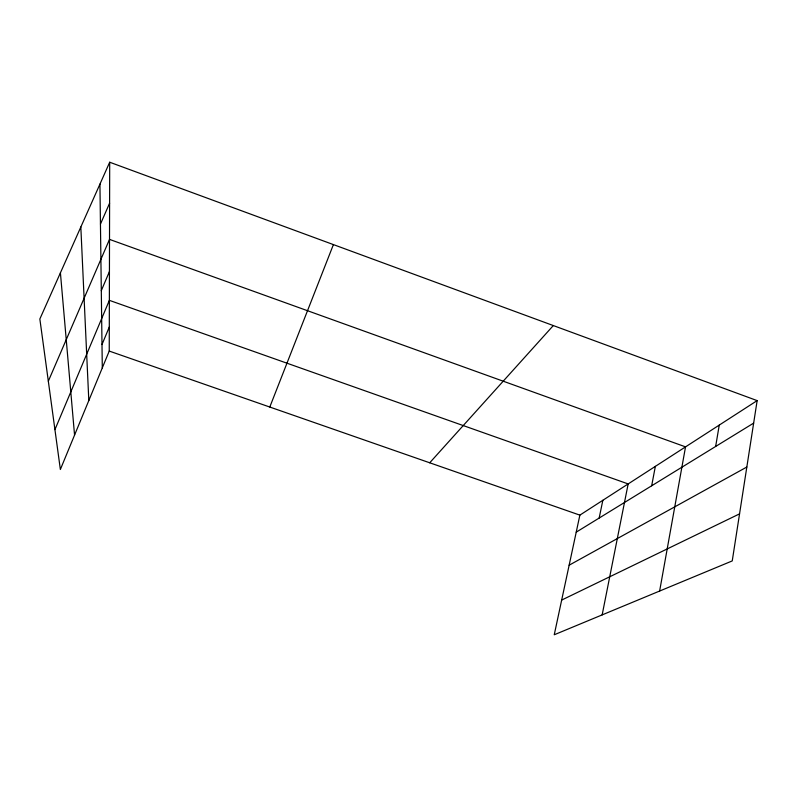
<?xml version="1.0" encoding="UTF-8"?>
<svg xmlns="http://www.w3.org/2000/svg" width="797" height="797" viewBox="0 0 797 797"><rect width="100%" height="100%" fill="white"/><g stroke="black" fill="none" stroke-linecap="round" stroke-linejoin="round"><path stroke-width="1.2" d="M109.697 162.229L39.85 318.989L60.363 469.493L109.239 351.069L109.697 162.229L757.15 400.612L732.244 560.919L554.244 634.771L579.867 515.131L757.15 400.612M715.656 446.459L719.253 425.09M659.627 591.045L685.54 446.868L109.508 239.389L48.328 381.175M651.667 485.791L655.353 466.365M602.153 614.895L628.166 483.928L109.358 300.349L54.933 429.623M599.165 518.06L602.841 500.287M269.794 407.038L333.405 244.599M101.996 344.533L109.299 327.009M101.299 290.646L109.428 271.558M100.442 224.106L109.597 203.215M429.713 462.788L553.307 325.565M576.221 532.157L753.653 423.107M569.148 565.193L746.829 467.032M561.676 600.071L739.556 513.866M109.239 351.069L579.867 515.131M60.413 272.833L74.559 435.092M80.826 227.015L88.816 400.552M99.934 184.137L102.295 367.895"/></g></svg>
